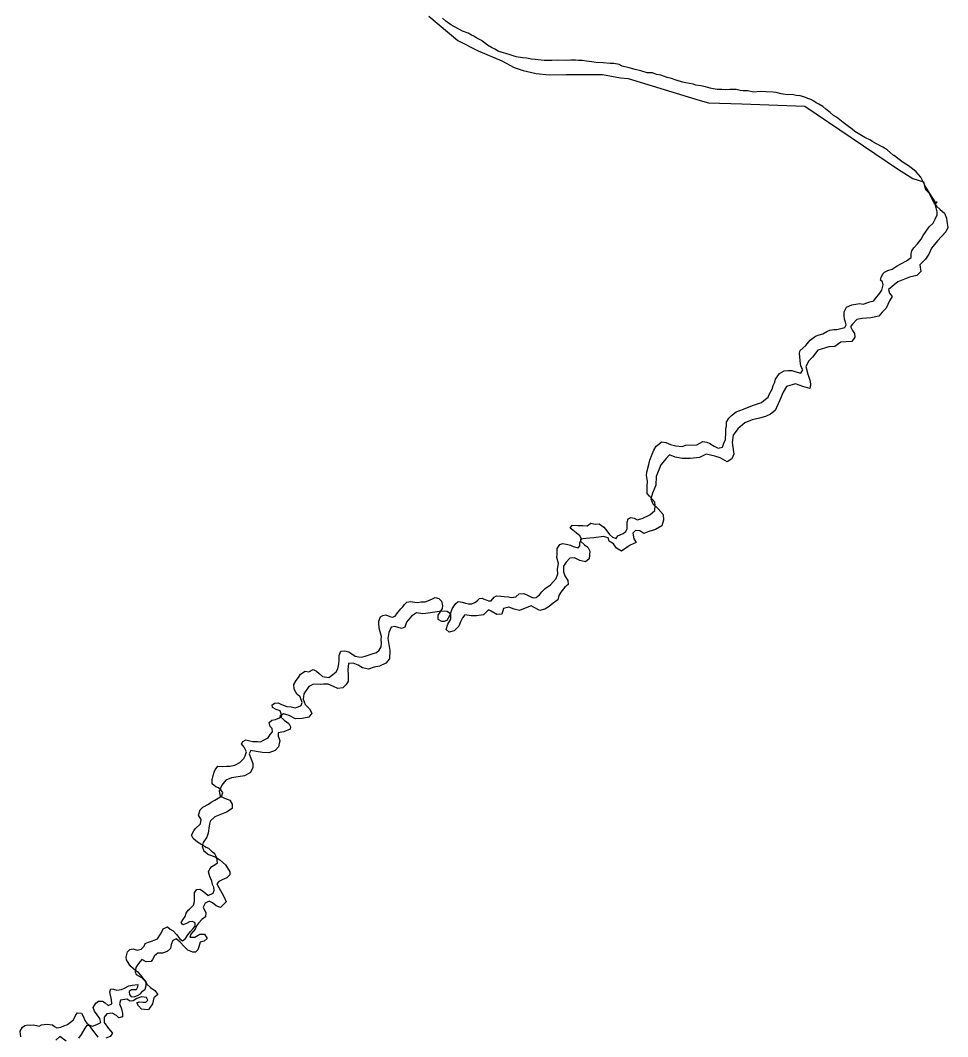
# Model space of a CAD drawing. Header units: inches. Extents: x 33.9 to 41.9, y -4.8 to 5.4.
# Drawn here: x 35.4606 to 35.547, y -0.8626 to -0.7679 of the extents above; entities that cross this region are included whole.
import ezdxf

# ---------------------------------------------------------------- set-up
doc = ezdxf.new("R2010")
doc.units = ezdxf.units.IN
doc.header["$MEASUREMENT"] = 0
doc.layers.add('Counties', color=7, linetype='Continuous')

msp = doc.modelspace()

# ---------------------------------------------------------------- linework, layer by layer
at = {"layer": 'Counties'}
for points in [[(35.460651, -0.862592), (35.460594, -0.86205), (35.460796, -0.861689), (35.461018, -0.861536), (35.461281, -0.861482), (35.461533, -0.861491), (35.461826, -0.861464), (35.462215, -0.861546), (35.462349, -0.861591), (35.462578, -0.861465), (35.463066, -0.86142), (35.463581, -0.861475), (35.463791, -0.86162), (35.464005, -0.861746), (35.464382, -0.861692), (35.464638, -0.861548), (35.464981, -0.861431), (35.465271, -0.861205), (35.465538, -0.861007), (35.465755, -0.860547), (35.465931, -0.860339), (35.466282, -0.860394), (35.466492, -0.86071), (35.466621, -0.861062), (35.466785, -0.861306), (35.466984, -0.861469), (35.467323, -0.861578), (35.467735, -0.861443), (35.468094, -0.861235), (35.467991, -0.860883), (35.467762, -0.860548), (35.467495, -0.860196), (35.467369, -0.859853), (35.467628, -0.859438), (35.467884, -0.859266), (35.468258, -0.859276), (35.468506, -0.85942), (35.468773, -0.859664), (35.469109, -0.859502), (35.469097, -0.859105), (35.469002, -0.858698), (35.468941, -0.858382), (35.469017, -0.858102), (35.469276, -0.858148), (35.469585, -0.858229), (35.470017, -0.858185), (35.470318, -0.85804), (35.470722, -0.857842), (35.471031, -0.85777), (35.471535, -0.857707), (35.471516, -0.85796), (35.471397, -0.858204), (35.470962, -0.858203), (35.470741, -0.858366), (35.470783, -0.858628), (35.470932, -0.858845), (35.471264, -0.858836), (35.471516, -0.858728), (35.471783, -0.858593), (35.47197, -0.858331), (35.472225, -0.85815), (35.472328, -0.857816), (35.472313, -0.857473), (35.472149, -0.857238), (35.471829, -0.85685), (35.471607, -0.856579), (35.471371, -0.856425), (35.471111, -0.856226), (35.470905, -0.856036), (35.470726, -0.855819), (35.470486, -0.855412), (35.470471, -0.855151), (35.470585, -0.854681), (35.470795, -0.854437), (35.471104, -0.854375), (35.471489, -0.854519), (35.471844, -0.85442), (35.472126, -0.854123), (35.472244, -0.853897), (35.472531, -0.85378), (35.472923, -0.853636), (35.47337, -0.853456), (35.473644, -0.853022), (35.473785, -0.852815), (35.473919, -0.852526), (35.474297, -0.852327), (35.474544, -0.852544), (35.474827, -0.852707), (35.475159, -0.853042), (35.475456, -0.853466), (35.4757, -0.853638), (35.47599, -0.853422), (35.476219, -0.853088), (35.476444, -0.852763), (35.4767, -0.852483), (35.476898, -0.852267), (35.476883, -0.851951), (35.476646, -0.851851), (35.47636, -0.851869), (35.476086, -0.852013), (35.475738, -0.852139), (35.475574, -0.851931), (35.475727, -0.85167), (35.475941, -0.851372), (35.476051, -0.851065), (35.476227, -0.850785), (35.476357, -0.850686), (35.476734, -0.850316), (35.476841, -0.849982), (35.476826, -0.849666), (35.476833, -0.849413), (35.476841, -0.849142), (35.477039, -0.848871), (35.477325, -0.848835), (35.477585, -0.848989), (35.477852, -0.849215), (35.478096, -0.849405), (35.478569, -0.849198), (35.478668, -0.848936), (35.478642, -0.848638), (35.478489, -0.848403), (35.478439, -0.848087), (35.478268, -0.847635), (35.478126, -0.847201), (35.478249, -0.846922), (35.478436, -0.846732), (35.47876, -0.846516), (35.478958, -0.846362), (35.478893, -0.845911), (35.478706, -0.845522), (35.478493, -0.845387), (35.478161, -0.845052), (35.477901, -0.844943), (35.477676, -0.844781), (35.477108, -0.844455), (35.476704, -0.844103), (35.476551, -0.843786), (35.476757, -0.84338), (35.476875, -0.843218), (35.477387, -0.84273), (35.477444, -0.842342), (35.477192, -0.841936), (35.477364, -0.84143), (35.4776, -0.841195), (35.47813, -0.840898), (35.478386, -0.840717), (35.478718, -0.840546), (35.479031, -0.840366), (35.479366, -0.84014), (35.479466, -0.839815), (35.47929, -0.839571), (35.479076, -0.8394), (35.478806, -0.8393), (35.478485, -0.839011), (35.478462, -0.838658), (35.478561, -0.838225), (35.478649, -0.837936), (35.478764, -0.837701), (35.479, -0.837368), (35.479423, -0.837404), (35.479836, -0.837368), (35.48011, -0.837378), (35.480579, -0.837279), (35.481052, -0.837026), (35.481426, -0.836665), (35.481533, -0.836404), (35.481682, -0.836024), (35.481461, -0.835609), (35.481198, -0.835283), (35.481339, -0.835067), (35.481624, -0.834932), (35.481979, -0.835022), (35.482262, -0.835077), (35.482685, -0.835077), (35.48299, -0.835095), (35.483303, -0.834924), (35.483684, -0.834726), (35.483872, -0.83441), (35.484097, -0.834175), (35.48407, -0.833868), (35.483891, -0.833669), (35.483787, -0.83329), (35.484043, -0.8331), (35.48439, -0.83301), (35.484733, -0.832857), (35.484951, -0.832668), (35.484795, -0.832225), (35.484432, -0.83208), (35.484085, -0.831917), (35.484066, -0.831656), (35.484322, -0.831502), (35.484608, -0.831475), (35.484924, -0.831611), (35.485432, -0.831801), (35.485829, -0.831838), (35.48621, -0.831946), (35.4865, -0.831856), (35.486763, -0.831703), (35.486862, -0.83145), (35.486671, -0.830926), (35.48645, -0.830727), (35.486294, -0.830529), (35.486107, -0.830212), (35.486095, -0.829752), (35.486286, -0.829382), (35.486515, -0.829111), (35.486717, -0.828786), (35.487144, -0.828515), (35.487492, -0.828588), (35.487896, -0.828372), (35.488201, -0.828507), (35.488434, -0.828733), (35.488747, -0.829014), (35.489338, -0.829113), (35.489731, -0.828834), (35.490025, -0.828572), (35.490177, -0.82831), (35.49028, -0.82785), (35.490311, -0.827453), (35.490299, -0.827055), (35.49046, -0.826658), (35.490845, -0.826613), (35.491207, -0.826713), (35.491486, -0.826894), (35.491814, -0.827129), (35.492107, -0.827183), (35.492359, -0.827202), (35.492737, -0.82713), (35.493275, -0.826932), (35.493794, -0.826787), (35.494049, -0.826553), (35.494228, -0.826264), (35.494248, -0.825885), (35.494221, -0.825587), (35.49424, -0.82528), (35.494061, -0.824647), (35.494007, -0.824187), (35.494015, -0.823871), (35.49416, -0.823455), (35.49437, -0.823338), (35.494667, -0.823257), (35.495014, -0.82342), (35.495277, -0.823483), (35.495518, -0.823402), (35.495754, -0.823086), (35.496048, -0.822698), (35.496235, -0.822536), (35.496387, -0.82231), (35.496605, -0.822094), (35.496975, -0.82204), (35.497349, -0.822094), (35.497624, -0.822131), (35.497932, -0.822059), (35.498337, -0.822059), (35.498718, -0.821906), (35.499054, -0.821753), (35.49926, -0.821663), (35.499596, -0.821762), (35.49984, -0.821988), (35.49995, -0.822431), (35.49992, -0.822684), (35.499676, -0.823027), (35.499508, -0.823316), (35.499515, -0.823668), (35.499836, -0.823867), (35.50011, -0.823867), (35.500382, -0.823777), (35.500626, -0.823326), (35.500721, -0.823082), (35.500836, -0.822712), (35.501011, -0.822432), (35.501179, -0.822224), (35.501392, -0.822017), (35.501782, -0.822098), (35.502075, -0.822198), (35.502361, -0.822261), (35.502682, -0.822244), (35.502941, -0.822126), (35.503189, -0.821928), (35.503391, -0.821748), (35.503666, -0.821721), (35.503758, -0.821775), (35.504219, -0.821956), (35.504482, -0.821974), (35.504738, -0.821622), (35.504974, -0.821514), (35.505375, -0.821524), (35.505696, -0.82156), (35.506084, -0.821605), (35.506347, -0.821642), (35.506767, -0.821597), (35.507073, -0.821317), (35.50753, -0.8213), (35.507916, -0.821462), (35.50816, -0.82158), (35.5084, -0.82168), (35.508663, -0.821671), (35.508987, -0.8214), (35.50919, -0.821129), (35.509503, -0.820814), (35.51001, -0.820489), (35.510536, -0.819902), (35.510677, -0.819451), (35.510658, -0.819017), (35.510754, -0.818494), (35.510582, -0.817934), (35.510612, -0.817609), (35.510612, -0.817103), (35.51088, -0.816724), (35.511143, -0.816625), (35.511612, -0.816706), (35.511864, -0.816788), (35.512127, -0.816905), (35.512566, -0.817041), (35.512734, -0.816852), (35.512749, -0.816554), (35.512901, -0.816202), (35.512749, -0.815922), (35.51239, -0.815623), (35.51207, -0.815379), (35.511848, -0.815189), (35.512028, -0.814927), (35.512573, -0.814946), (35.51302, -0.814946), (35.51342, -0.814974), (35.513771, -0.814748), (35.514168, -0.814812), (35.514542, -0.814803), (35.514973, -0.81512), (35.515148, -0.81531), (35.515499, -0.815789), (35.515778, -0.816051), (35.51611, -0.816159), (35.516285, -0.815907), (35.516762, -0.81569), (35.51701, -0.81551), (35.517155, -0.815221), (35.517136, -0.814914), (35.517132, -0.814625), (35.517227, -0.814327), (35.517491, -0.814201), (35.517811, -0.814264), (35.518086, -0.814409), (35.518421, -0.814319), (35.51854, -0.814292), (35.519253, -0.813967), (35.519726, -0.813543), (35.519741, -0.813092), (35.519733, -0.812776), (35.519489, -0.812487), (35.519234, -0.812215), (35.519012, -0.811971), (35.519001, -0.811294), (35.519028, -0.810833), (35.518963, -0.810292), (35.518967, -0.809966), (35.519157, -0.809271), (35.519257, -0.808856), (35.519489, -0.808314), (35.519642, -0.807944), (35.51984, -0.807574), (35.520088, -0.807375), (35.520344, -0.807168), (35.520756, -0.807222), (35.521195, -0.807394), (35.521687, -0.807539), (35.522266, -0.807576), (35.522617, -0.807459), (35.523625, -0.807424), (35.524212, -0.807135), (35.524567, -0.80718), (35.524864, -0.807325), (35.525246, -0.807551), (35.525627, -0.807732), (35.526032, -0.807651), (35.526154, -0.80729), (35.526299, -0.806938), (35.526356, -0.806324), (35.526337, -0.805927), (35.526398, -0.805683), (35.526417, -0.805322), (35.526615, -0.804961), (35.526859, -0.80469), (35.527298, -0.804356), (35.527992, -0.804122), (35.528832, -0.803779), (35.529659, -0.803491), (35.530041, -0.803166), (35.530277, -0.802986), (35.530388, -0.802751), (35.530666, -0.802255), (35.53075, -0.801893), (35.530895, -0.801605), (35.530979, -0.801325), (35.531357, -0.800783), (35.531776, -0.80054), (35.532143, -0.800504), (35.532482, -0.800495), (35.532772, -0.800604), (35.533322, -0.800758), (35.533516, -0.80046), (35.533344, -0.800098), (35.533264, -0.799565), (35.533226, -0.799249), (35.533196, -0.798897), (35.53326, -0.798635), (35.533798, -0.798166), (35.534054, -0.797877), (35.53421, -0.797688), (35.534706, -0.797327), (35.535046, -0.797174), (35.535378, -0.797102), (35.535751, -0.796876), (35.536045, -0.796741), (35.536419, -0.796678), (35.536694, -0.796687), (35.537445, -0.796507), (35.537563, -0.796263), (35.53748, -0.796002), (35.537395, -0.79573), (35.537357, -0.795423), (35.537354, -0.795044), (35.537594, -0.79462), (35.538071, -0.794394), (35.538822, -0.794269), (35.539154, -0.794323), (35.539757, -0.794125), (35.540119, -0.794008), (35.540287, -0.793809), (35.540688, -0.793313), (35.540886, -0.793015), (35.541015, -0.792536), (35.540943, -0.792238), (35.540745, -0.792085), (35.54081, -0.791841), (35.540985, -0.791516), (35.54113, -0.791362), (35.541424, -0.791209), (35.541832, -0.791065), (35.542297, -0.790758), (35.542656, -0.790578), (35.543179, -0.790289), (35.543617, -0.789974), (35.54361, -0.789621), (35.543686, -0.789351), (35.543877, -0.789071), (35.54419, -0.788701), (35.544559, -0.788268), (35.544723, -0.787942), (35.54528, -0.78713), (35.545662, -0.786778), (35.545849, -0.786417), (35.546047, -0.786002), (35.546043, -0.785722), (35.545944, -0.785342), (35.54586, -0.785026), (35.546028, -0.784801), (35.545925, -0.784882), (35.545364, -0.784032), (35.544964, -0.783364), (35.544682, -0.782822), (35.544518, -0.782514), (35.544071, -0.78199), (35.543747, -0.78171), (35.543358, -0.781439), (35.542862, -0.781131), (35.542362, -0.780751), (35.542015, -0.780489), (35.541981, -0.78048), (35.541378, -0.779947), (35.540977, -0.779712), (35.540333, -0.77935), (35.540043, -0.779196), (35.539814, -0.779051), (35.539295, -0.778798), (35.538826, -0.778536), (35.538376, -0.778246), (35.53812, -0.778038), (35.537647, -0.777695), (35.537289, -0.777397), (35.536667, -0.776917), (35.536377, -0.776746), (35.536076, -0.776483), (35.53566, -0.776158), (35.535393, -0.775932), (35.535023, -0.775706), (35.534759, -0.775561), (35.534531, -0.775425), (35.534252, -0.775272), (35.533989, -0.775163), (35.533619, -0.775009), (35.533264, -0.774919), (35.532909, -0.774882), (35.532532, -0.77481), (35.53207, -0.774818), (35.531498, -0.774745), (35.531025, -0.774619), (35.530739, -0.774582), (35.530113, -0.774564), (35.529541, -0.774518), (35.528938, -0.774581), (35.528366, -0.774463), (35.527958, -0.774454), (35.527672, -0.774435), (35.527294, -0.774336), (35.526722, -0.774344), (35.526321, -0.774353), (35.525959, -0.774335), (35.525547, -0.774334), (35.525169, -0.77428), (35.524883, -0.774207), (35.524437, -0.774098), (35.524013, -0.77399), (35.523556, -0.773935), (35.523293, -0.773845), (35.522617, -0.773709), (35.522297, -0.773663), (35.521618, -0.773437), (35.521267, -0.773319), (35.520878, -0.77321), (35.520531, -0.773084), (35.52029, -0.773002), (35.519867, -0.77293), (35.519504, -0.772794), (35.51944, -0.772776), (35.51902, -0.772784), (35.518433, -0.772603), (35.517887, -0.772458), (35.517326, -0.772313), (35.516693, -0.772168), (35.516407, -0.771997), (35.515915, -0.771915), (35.51556, -0.771897), (35.5149, -0.771842), (35.514259, -0.771814), (35.513847, -0.771742), (35.513355, -0.771696), (35.512966, -0.771632), (35.512604, -0.771632), (35.512329, -0.771596), (35.511906, -0.771586), (35.511536, -0.771622), (35.510655, -0.771594), (35.510117, -0.77163), (35.509422, -0.771629), (35.508576, -0.771529), (35.508221, -0.77152), (35.507763, -0.771429), (35.507385, -0.771375), (35.506805, -0.771284), (35.506256, -0.771103), (35.505829, -0.770967), (35.505405, -0.770859), (35.505131, -0.770759), (35.504829, -0.77056), (35.504497, -0.770433), (35.504131, -0.770189), (35.503574, -0.769782), (35.503147, -0.769565), (35.502872, -0.769375), (35.502655, -0.769276), (35.502342, -0.769086), (35.501804, -0.768905), (35.501194, -0.76857), (35.500858, -0.768407), (35.500584, -0.768226), (35.500256, -0.767973), (35.499935, -0.767675)], [(35.460651, -0.862592), (35.460594, -0.86205), (35.460796, -0.861689), (35.461018, -0.861536), (35.461281, -0.861482), (35.461533, -0.861491), (35.461826, -0.861464), (35.462215, -0.861546), (35.462349, -0.861591), (35.462578, -0.861465), (35.463066, -0.86142), (35.463581, -0.861475), (35.463791, -0.86162), (35.464005, -0.861746), (35.464382, -0.861692), (35.464638, -0.861548), (35.464981, -0.861431), (35.465271, -0.861205), (35.465538, -0.861007), (35.465755, -0.860547), (35.465931, -0.860339), (35.466282, -0.860394), (35.466492, -0.86071), (35.466621, -0.861062), (35.466785, -0.861306), (35.466984, -0.861469), (35.467323, -0.861578), (35.467735, -0.861443), (35.468094, -0.861235), (35.467991, -0.860883), (35.467762, -0.860548), (35.467495, -0.860196), (35.467369, -0.859853), (35.467628, -0.859438), (35.467884, -0.859266), (35.468258, -0.859276), (35.468506, -0.85942), (35.468773, -0.859664), (35.469109, -0.859502), (35.469097, -0.859105), (35.469002, -0.858698), (35.468941, -0.858382), (35.469017, -0.858102), (35.469276, -0.858148), (35.469585, -0.858229), (35.470017, -0.858185), (35.470318, -0.85804), (35.470722, -0.857842), (35.471031, -0.85777), (35.471535, -0.857707), (35.471516, -0.85796), (35.471397, -0.858204), (35.470962, -0.858203), (35.470741, -0.858366), (35.470783, -0.858628), (35.470932, -0.858845), (35.471264, -0.858836), (35.471516, -0.858728), (35.471783, -0.858593), (35.47197, -0.858331), (35.472225, -0.85815), (35.472328, -0.857816), (35.472313, -0.857473), (35.472149, -0.857238), (35.471829, -0.85685), (35.471607, -0.856579), (35.471371, -0.856425), (35.471111, -0.856226), (35.470905, -0.856036), (35.470726, -0.855819), (35.470486, -0.855412), (35.470471, -0.855151), (35.470585, -0.854681), (35.470795, -0.854437), (35.471104, -0.854375), (35.471489, -0.854519), (35.471844, -0.85442), (35.472126, -0.854123), (35.472244, -0.853897), (35.472531, -0.85378), (35.472923, -0.853636), (35.47337, -0.853456), (35.473644, -0.853022), (35.473785, -0.852815), (35.473919, -0.852526), (35.474297, -0.852327), (35.474544, -0.852544), (35.474827, -0.852707), (35.475159, -0.853042), (35.475456, -0.853466), (35.4757, -0.853638), (35.47599, -0.853422), (35.476219, -0.853088), (35.476444, -0.852763), (35.4767, -0.852483), (35.476898, -0.852267), (35.476883, -0.851951), (35.476646, -0.851851), (35.47636, -0.851869), (35.476086, -0.852013), (35.475738, -0.852139), (35.475574, -0.851931), (35.475727, -0.85167), (35.475941, -0.851372), (35.476051, -0.851065), (35.476227, -0.850785), (35.476357, -0.850686), (35.476734, -0.850316), (35.476841, -0.849982), (35.476826, -0.849666), (35.476833, -0.849413), (35.476841, -0.849142), (35.477039, -0.848871), (35.477325, -0.848835), (35.477585, -0.848989), (35.477852, -0.849215), (35.478096, -0.849405), (35.478569, -0.849198), (35.478668, -0.848936), (35.478642, -0.848638), (35.478489, -0.848403), (35.478439, -0.848087), (35.478268, -0.847635), (35.478126, -0.847201), (35.478249, -0.846922), (35.478436, -0.846732), (35.47876, -0.846516), (35.478958, -0.846362), (35.478893, -0.845911), (35.478706, -0.845522), (35.478493, -0.845387), (35.478161, -0.845052), (35.477901, -0.844943), (35.477676, -0.844781), (35.477108, -0.844455), (35.476704, -0.844103), (35.476551, -0.843786), (35.476757, -0.84338), (35.476875, -0.843218), (35.477387, -0.84273), (35.477444, -0.842342), (35.477192, -0.841936), (35.477364, -0.84143), (35.4776, -0.841195), (35.47813, -0.840898), (35.478386, -0.840717), (35.478718, -0.840546), (35.479031, -0.840366), (35.479366, -0.84014), (35.479466, -0.839815), (35.47929, -0.839571), (35.479076, -0.8394), (35.478806, -0.8393), (35.478485, -0.839011), (35.478462, -0.838658), (35.478561, -0.838225), (35.478649, -0.837936), (35.478764, -0.837701), (35.479, -0.837368), (35.479423, -0.837404), (35.479836, -0.837368), (35.48011, -0.837378), (35.480579, -0.837279), (35.481052, -0.837026), (35.481426, -0.836665), (35.481533, -0.836404), (35.481682, -0.836024), (35.481461, -0.835609), (35.481198, -0.835283), (35.481339, -0.835067), (35.481624, -0.834932), (35.481979, -0.835022), (35.482262, -0.835077), (35.482685, -0.835077), (35.48299, -0.835095), (35.483303, -0.834924), (35.483684, -0.834726), (35.483872, -0.83441), (35.484097, -0.834175), (35.48407, -0.833868), (35.483891, -0.833669), (35.483787, -0.83329), (35.484043, -0.8331), (35.48439, -0.83301), (35.484733, -0.832857), (35.484951, -0.832668), (35.484795, -0.832225), (35.484432, -0.83208), (35.484085, -0.831917), (35.484066, -0.831656), (35.484322, -0.831502), (35.484608, -0.831475), (35.484924, -0.831611), (35.485432, -0.831801), (35.485829, -0.831838), (35.48621, -0.831946), (35.4865, -0.831856), (35.486763, -0.831703), (35.486862, -0.83145), (35.486671, -0.830926), (35.48645, -0.830727), (35.486294, -0.830529), (35.486107, -0.830212), (35.486095, -0.829752), (35.486286, -0.829382), (35.486515, -0.829111), (35.486717, -0.828786), (35.487144, -0.828515), (35.487492, -0.828588), (35.487896, -0.828372), (35.488201, -0.828507), (35.488434, -0.828733), (35.488747, -0.829014), (35.489338, -0.829113), (35.489731, -0.828834), (35.490025, -0.828572), (35.490177, -0.82831), (35.49028, -0.82785), (35.490311, -0.827453), (35.490299, -0.827055), (35.49046, -0.826658), (35.490845, -0.826613), (35.491207, -0.826713), (35.491486, -0.826894), (35.491814, -0.827129), (35.492107, -0.827183), (35.492359, -0.827202), (35.492737, -0.82713), (35.493275, -0.826932), (35.493794, -0.826787), (35.494049, -0.826553), (35.494228, -0.826264), (35.494248, -0.825885), (35.494221, -0.825587), (35.49424, -0.82528), (35.494061, -0.824647), (35.494007, -0.824187), (35.494015, -0.823871), (35.49416, -0.823455), (35.49437, -0.823338), (35.494667, -0.823257), (35.495014, -0.82342), (35.495277, -0.823483), (35.495518, -0.823402), (35.495754, -0.823086), (35.496048, -0.822698), (35.496235, -0.822536), (35.496387, -0.82231), (35.496605, -0.822094), (35.496975, -0.82204), (35.497349, -0.822094), (35.497624, -0.822131), (35.497932, -0.822059), (35.498337, -0.822059), (35.498718, -0.821906), (35.499054, -0.821753), (35.49926, -0.821663), (35.499596, -0.821762), (35.49984, -0.821988), (35.49995, -0.822431), (35.49992, -0.822684), (35.499676, -0.823027), (35.499508, -0.823316), (35.499515, -0.823668), (35.499836, -0.823867), (35.50011, -0.823867), (35.500382, -0.823777), (35.500626, -0.823326), (35.500721, -0.823082), (35.500836, -0.822712), (35.501011, -0.822432), (35.501179, -0.822224), (35.501392, -0.822017), (35.501782, -0.822098), (35.502075, -0.822198), (35.502361, -0.822261), (35.502682, -0.822244), (35.502941, -0.822126), (35.503189, -0.821928), (35.503391, -0.821748), (35.503666, -0.821721), (35.503758, -0.821775), (35.504219, -0.821956), (35.504482, -0.821974), (35.504738, -0.821622), (35.504974, -0.821514), (35.505375, -0.821524), (35.505696, -0.82156), (35.506084, -0.821605), (35.506347, -0.821642), (35.506767, -0.821597), (35.507073, -0.821317), (35.50753, -0.8213), (35.507916, -0.821462), (35.50816, -0.82158), (35.5084, -0.82168), (35.508663, -0.821671), (35.508987, -0.8214), (35.50919, -0.821129), (35.509503, -0.820814), (35.51001, -0.820489), (35.510536, -0.819902), (35.510677, -0.819451), (35.510658, -0.819017), (35.510754, -0.818494), (35.510582, -0.817934), (35.510612, -0.817609), (35.510612, -0.817103), (35.51088, -0.816724), (35.511143, -0.816625), (35.511612, -0.816706), (35.511864, -0.816788), (35.512127, -0.816905), (35.512566, -0.817041), (35.512734, -0.816852), (35.512749, -0.816554), (35.512901, -0.816202), (35.512749, -0.815922), (35.51239, -0.815623), (35.51207, -0.815379), (35.511848, -0.815189), (35.512028, -0.814927), (35.512573, -0.814946), (35.51302, -0.814946), (35.51342, -0.814974), (35.513771, -0.814748), (35.514168, -0.814812), (35.514542, -0.814803), (35.514973, -0.81512), (35.515148, -0.81531), (35.515499, -0.815789), (35.515778, -0.816051), (35.51611, -0.816159), (35.516285, -0.815907), (35.516762, -0.81569), (35.51701, -0.81551), (35.517155, -0.815221), (35.517136, -0.814914), (35.517132, -0.814625), (35.517227, -0.814327), (35.517491, -0.814201), (35.517811, -0.814264), (35.518086, -0.814409), (35.518421, -0.814319), (35.51854, -0.814292), (35.519253, -0.813967), (35.519726, -0.813543), (35.519741, -0.813092), (35.519733, -0.812776), (35.519489, -0.812487), (35.519234, -0.812215), (35.519012, -0.811971), (35.519001, -0.811294), (35.519028, -0.810833), (35.518963, -0.810292), (35.518967, -0.809966), (35.519157, -0.809271), (35.519257, -0.808856), (35.519489, -0.808314), (35.519642, -0.807944), (35.51984, -0.807574), (35.520088, -0.807375), (35.520344, -0.807168), (35.520756, -0.807222), (35.521195, -0.807394), (35.521687, -0.807539), (35.522266, -0.807576), (35.522617, -0.807459), (35.523625, -0.807424), (35.524212, -0.807135), (35.524567, -0.80718), (35.524864, -0.807325), (35.525246, -0.807551), (35.525627, -0.807732), (35.526032, -0.807651), (35.526154, -0.80729), (35.526299, -0.806938), (35.526356, -0.806324), (35.526337, -0.805927), (35.526398, -0.805683), (35.526417, -0.805322), (35.526615, -0.804961), (35.526859, -0.80469), (35.527298, -0.804356), (35.527992, -0.804122), (35.528832, -0.803779), (35.529659, -0.803491), (35.530041, -0.803166), (35.530277, -0.802986), (35.530388, -0.802751), (35.530666, -0.802255), (35.53075, -0.801893), (35.530895, -0.801605), (35.530979, -0.801325), (35.531357, -0.800783), (35.531776, -0.80054), (35.532143, -0.800504), (35.532482, -0.800495), (35.532772, -0.800604), (35.533322, -0.800758), (35.533516, -0.80046), (35.533344, -0.800098), (35.533264, -0.799565), (35.533226, -0.799249), (35.533196, -0.798897), (35.53326, -0.798635), (35.533798, -0.798166), (35.534054, -0.797877), (35.53421, -0.797688), (35.534706, -0.797327), (35.535046, -0.797174), (35.535378, -0.797102), (35.535751, -0.796876), (35.536045, -0.796741), (35.536419, -0.796678), (35.536694, -0.796687), (35.537445, -0.796507), (35.537563, -0.796263), (35.53748, -0.796002), (35.537395, -0.79573), (35.537357, -0.795423), (35.537354, -0.795044), (35.537594, -0.79462), (35.538071, -0.794394), (35.538822, -0.794269), (35.539154, -0.794323), (35.539757, -0.794125), (35.540119, -0.794008), (35.540287, -0.793809), (35.540688, -0.793313), (35.540886, -0.793015), (35.541015, -0.792536), (35.540943, -0.792238), (35.540745, -0.792085), (35.54081, -0.791841), (35.540985, -0.791516), (35.54113, -0.791362), (35.541424, -0.791209), (35.541832, -0.791065), (35.542297, -0.790758), (35.542656, -0.790578), (35.543179, -0.790289), (35.543617, -0.789974), (35.54361, -0.789621), (35.543686, -0.789351), (35.543877, -0.789071), (35.54419, -0.788701), (35.544559, -0.788268), (35.544723, -0.787942), (35.54528, -0.78713), (35.545662, -0.786778), (35.545849, -0.786417), (35.546047, -0.786002), (35.546043, -0.785722), (35.545944, -0.785342), (35.54586, -0.785026), (35.546028, -0.784801), (35.545925, -0.784882), (35.545364, -0.784032), (35.544964, -0.783364), (35.544682, -0.782822), (35.544518, -0.782514), (35.544071, -0.78199), (35.543747, -0.78171), (35.543358, -0.781439), (35.542862, -0.781131), (35.542362, -0.780751), (35.542015, -0.780489), (35.541981, -0.78048), (35.541378, -0.779947), (35.540977, -0.779712), (35.540333, -0.77935), (35.540043, -0.779196), (35.539814, -0.779051), (35.539295, -0.778798), (35.538826, -0.778536), (35.538376, -0.778246), (35.53812, -0.778038), (35.537647, -0.777695), (35.537289, -0.777397), (35.536667, -0.776917), (35.536377, -0.776746), (35.536076, -0.776483), (35.53566, -0.776158), (35.535393, -0.775932), (35.535023, -0.775706), (35.534759, -0.775561), (35.534531, -0.775425), (35.534252, -0.775272), (35.533989, -0.775163), (35.533619, -0.775009), (35.533264, -0.774919), (35.532909, -0.774882), (35.532532, -0.77481), (35.53207, -0.774818), (35.531498, -0.774745), (35.531025, -0.774619), (35.530739, -0.774582), (35.530113, -0.774564), (35.529541, -0.774518), (35.528938, -0.774581), (35.528366, -0.774463), (35.527958, -0.774454), (35.527672, -0.774435), (35.527294, -0.774336), (35.526722, -0.774344), (35.526321, -0.774353), (35.525959, -0.774335), (35.525547, -0.774334), (35.525169, -0.77428), (35.524883, -0.774207), (35.524437, -0.774098), (35.524013, -0.77399), (35.523556, -0.773935), (35.523293, -0.773845), (35.522617, -0.773709), (35.522297, -0.773663), (35.521618, -0.773437), (35.521267, -0.773319), (35.520878, -0.77321), (35.520531, -0.773084), (35.52029, -0.773002), (35.519867, -0.77293), (35.519504, -0.772794), (35.51944, -0.772776), (35.51902, -0.772784), (35.518433, -0.772603), (35.517887, -0.772458), (35.517326, -0.772313), (35.516693, -0.772168), (35.516407, -0.771997), (35.515915, -0.771915), (35.51556, -0.771897), (35.5149, -0.771842), (35.514259, -0.771814), (35.513847, -0.771742), (35.513355, -0.771696), (35.512966, -0.771632), (35.512604, -0.771632), (35.512329, -0.771596), (35.511906, -0.771586), (35.511536, -0.771622), (35.510655, -0.771594), (35.510117, -0.77163), (35.509422, -0.771629), (35.508576, -0.771529), (35.508221, -0.77152), (35.507763, -0.771429), (35.507385, -0.771375), (35.506805, -0.771284), (35.506256, -0.771103), (35.505829, -0.770967), (35.505405, -0.770859), (35.505131, -0.770759), (35.504829, -0.77056), (35.504497, -0.770433), (35.504131, -0.770189), (35.503574, -0.769782), (35.503147, -0.769565), (35.502872, -0.769375), (35.502655, -0.769276), (35.502342, -0.769086), (35.501804, -0.768905), (35.501194, -0.76857), (35.500858, -0.768407), (35.500584, -0.768226), (35.500256, -0.767973), (35.499935, -0.767675)], [(35.498661, -0.76751), (35.501355, -0.769757), (35.503252, -0.770742), (35.505456, -0.771666), (35.506619, -0.772281), (35.507445, -0.772558), (35.508669, -0.772835), (35.509893, -0.772958), (35.511454, -0.772927), (35.513596, -0.772926), (35.51485, -0.772926), (35.516533, -0.773233), (35.517237, -0.773295), (35.523939, -0.775356), (35.524735, -0.775572), (35.527826, -0.775664), (35.533701, -0.775878), (35.542424, -0.781788), (35.543771, -0.782619), (35.54475, -0.782927), (35.544964, -0.783635), (35.545301, -0.784004), (35.545516, -0.784466), (35.54573, -0.784897), (35.545975, -0.785205), (35.546311, -0.785513), (35.546709, -0.785852), (35.546893, -0.786314), (35.546955, -0.786806), (35.547016, -0.787176), (35.546832, -0.787607), (35.546068, -0.788439), (35.545517, -0.789116), (35.545272, -0.78967), (35.544936, -0.790132), (35.544416, -0.790656), (35.544508, -0.791303), (35.544141, -0.791672), (35.543468, -0.791826), (35.542366, -0.792258), (35.54151, -0.792966), (35.541602, -0.793305), (35.541847, -0.793613), (35.541602, -0.794013), (35.541296, -0.794691), (35.540899, -0.795091), (35.540593, -0.795461), (35.539858, -0.795615), (35.539032, -0.795677), (35.538543, -0.795769), (35.538145, -0.7962), (35.537961, -0.796416), (35.538145, -0.796785), (35.538329, -0.797062), (35.53836, -0.797401), (35.538084, -0.797802), (35.537564, -0.797832), (35.537074, -0.797863), (35.536493, -0.798264), (35.535942, -0.798295), (35.534902, -0.798603), (35.534413, -0.79928), (35.534076, -0.799619), (35.533801, -0.800143), (35.533985, -0.800851), (35.534199, -0.801498), (35.53423, -0.801836), (35.534169, -0.802175), (35.533526, -0.80199), (35.532822, -0.801744), (35.531996, -0.801991), (35.53169, -0.802514), (35.531354, -0.803346), (35.530926, -0.804239), (35.530498, -0.804578), (35.530039, -0.804793), (35.529488, -0.804948), (35.528784, -0.805102), (35.528111, -0.805379), (35.527469, -0.805933), (35.52701, -0.806549), (35.526918, -0.807227), (35.527072, -0.808305), (35.526888, -0.808736), (35.52646, -0.809013), (35.525817, -0.808644), (35.525328, -0.80849), (35.524501, -0.808305), (35.523889, -0.808613), (35.523033, -0.808706), (35.522268, -0.808706), (35.521625, -0.808583), (35.521105, -0.808368), (35.520768, -0.808706), (35.520279, -0.809292), (35.519851, -0.8104), (35.519821, -0.811201), (35.519515, -0.81194), (35.519362, -0.812463), (35.519546, -0.812925), (35.520036, -0.813387), (35.520495, -0.81391), (35.520525, -0.814465), (35.520373, -0.814988), (35.519791, -0.815327), (35.519179, -0.815512), (35.51869, -0.815697), (35.518323, -0.815451), (35.517925, -0.81542), (35.51768, -0.815666), (35.517772, -0.81619), (35.517986, -0.816528), (35.517436, -0.816775), (35.517038, -0.817052), (35.51661, -0.817329), (35.516151, -0.817052), (35.515875, -0.816652), (35.515477, -0.816406), (35.515385, -0.816098), (35.514926, -0.815975), (35.514039, -0.816098), (35.513304, -0.81616), (35.512784, -0.816222), (35.512784, -0.816406), (35.513182, -0.816745), (35.513488, -0.816961), (35.513672, -0.81733), (35.513611, -0.818069), (35.513275, -0.818346), (35.512724, -0.818223), (35.512234, -0.817977), (35.511806, -0.818008), (35.511469, -0.818378), (35.511225, -0.818747), (35.511225, -0.819271), (35.511347, -0.81964), (35.511623, -0.820071), (35.511653, -0.820441), (35.511348, -0.820687), (35.51095, -0.821149), (35.510766, -0.821457), (35.510675, -0.821888), (35.510246, -0.822196), (35.509879, -0.822504), (35.509482, -0.822751), (35.509023, -0.822874), (35.508411, -0.822566), (35.508196, -0.822443), (35.507646, -0.822659), (35.507126, -0.822874), (35.506605, -0.822751), (35.506116, -0.822567), (35.505626, -0.82269), (35.505473, -0.823213), (35.505014, -0.823244), (35.504463, -0.822937), (35.504218, -0.822813), (35.50376, -0.823275), (35.503117, -0.823368), (35.502597, -0.823368), (35.502015, -0.823276), (35.501801, -0.823553), (35.501618, -0.823923), (35.501465, -0.824323), (35.501037, -0.824754), (35.500547, -0.824877), (35.500272, -0.824631), (35.500425, -0.824138), (35.5007, -0.823676), (35.5007, -0.823215), (35.500363, -0.822968), (35.499873, -0.822938), (35.499231, -0.82303), (35.498588, -0.823123), (35.498099, -0.823184), (35.497517, -0.823092), (35.497058, -0.8234), (35.496569, -0.823955), (35.496416, -0.824416), (35.49611, -0.82454), (35.495498, -0.824355), (35.495161, -0.824417), (35.494947, -0.82491), (35.494856, -0.825464), (35.49504, -0.826603), (35.495009, -0.827373), (35.494642, -0.827773), (35.494061, -0.828051), (35.493571, -0.828143), (35.493051, -0.828328), (35.49247, -0.828205), (35.492072, -0.827959), (35.491613, -0.827774), (35.491185, -0.827805), (35.491124, -0.828359), (35.491154, -0.828883), (35.491154, -0.829437), (35.490971, -0.829776), (35.490635, -0.830084), (35.490176, -0.830145), (35.489778, -0.829961), (35.489288, -0.829745), (35.48886, -0.829745), (35.488554, -0.829776), (35.487911, -0.829746), (35.487483, -0.829961), (35.487024, -0.830639), (35.486963, -0.831132), (35.487147, -0.831624), (35.487545, -0.832024), (35.487759, -0.832425), (35.487484, -0.832794), (35.486872, -0.832918), (35.486229, -0.832949), (35.485648, -0.832641), (35.485127, -0.832487), (35.484791, -0.832703), (35.485189, -0.833072), (35.485617, -0.83338), (35.48577, -0.833719), (35.48574, -0.833934), (35.485159, -0.834181), (35.484638, -0.834273), (35.484638, -0.834581), (35.484792, -0.834981), (35.484669, -0.835566), (35.484333, -0.835905), (35.483752, -0.836121), (35.48317, -0.83609), (35.482558, -0.835998), (35.482068, -0.835906), (35.481916, -0.836214), (35.482252, -0.837107), (35.482253, -0.837507), (35.482039, -0.837969), (35.481488, -0.838277), (35.480907, -0.838369), (35.480264, -0.838462), (35.479744, -0.838678), (35.479377, -0.83914), (35.479132, -0.839694), (35.479224, -0.840156), (35.479622, -0.84034), (35.480112, -0.840525), (35.480326, -0.840925), (35.480326, -0.841326), (35.479806, -0.841665), (35.479194, -0.841911), (35.478735, -0.842096), (35.478276, -0.842496), (35.478185, -0.842927), (35.478093, -0.843605), (35.477971, -0.843974), (35.477634, -0.844467), (35.477543, -0.844868), (35.477696, -0.845268), (35.478124, -0.845606), (35.478767, -0.845822), (35.479196, -0.846099), (35.479716, -0.846561), (35.480114, -0.847207), (35.480114, -0.847484), (35.479839, -0.847762), (35.47941, -0.847946), (35.479104, -0.848101), (35.478921, -0.848347), (35.479105, -0.848686), (35.479564, -0.849517), (35.479778, -0.85001), (35.479258, -0.850533), (35.47883, -0.850379), (35.478493, -0.850102), (35.478187, -0.849948), (35.47782, -0.850133), (35.477636, -0.850503), (35.477881, -0.851026), (35.477851, -0.851396), (35.477514, -0.851642), (35.477209, -0.851981), (35.477025, -0.852258), (35.476903, -0.852566), (35.476475, -0.853028), (35.476383, -0.853305), (35.476872, -0.853305), (35.477331, -0.853028), (35.47776, -0.853028), (35.478005, -0.853428), (35.477729, -0.853674), (35.477362, -0.853767), (35.47724, -0.854198), (35.477148, -0.854475), (35.476934, -0.854691), (35.476659, -0.854691), (35.4762, -0.854506), (35.475863, -0.854168), (35.475496, -0.853767), (35.475128, -0.853459), (35.474822, -0.853613), (35.474639, -0.853983), (35.474578, -0.854353), (35.474272, -0.85463), (35.473844, -0.854784), (35.473415, -0.854784), (35.473109, -0.85503), (35.472926, -0.855369), (35.472773, -0.855554), (35.472314, -0.855585), (35.471916, -0.855369), (35.47161, -0.855739), (35.471365, -0.856139), (35.471304, -0.85654), (35.471396, -0.856786), (35.471886, -0.857063), (35.472192, -0.857371), (35.472376, -0.857679), (35.472712, -0.857987), (35.473141, -0.858264), (35.473416, -0.858633), (35.473049, -0.858941), (35.472927, -0.859526), (35.47256, -0.860019), (35.47253, -0.860081), (35.472162, -0.86005), (35.471887, -0.860019), (35.471611, -0.859711), (35.471458, -0.859403), (35.471672, -0.859311), (35.47204, -0.859342), (35.472284, -0.859342), (35.472468, -0.859157), (35.472346, -0.858911), (35.471886, -0.858849), (35.471458, -0.859003), (35.471122, -0.859219), (35.470846, -0.85925), (35.47051, -0.859065), (35.469928, -0.859157), (35.469837, -0.859496), (35.47002, -0.859989), (35.470112, -0.86042), (35.470112, -0.860728), (35.469776, -0.86082), (35.469561, -0.860605), (35.469164, -0.860389), (35.468643, -0.860451), (35.468399, -0.860759), (35.468399, -0.861252), (35.468827, -0.861806), (35.469195, -0.862237), (35.468981, -0.862545), (35.468552, -0.862699)], [(35.498661, -0.76751), (35.501355, -0.769757), (35.503252, -0.770742), (35.505456, -0.771666), (35.506619, -0.772281), (35.507445, -0.772558), (35.508669, -0.772835), (35.509893, -0.772958), (35.511454, -0.772927), (35.513596, -0.772926), (35.51485, -0.772926), (35.516533, -0.773233), (35.517237, -0.773295), (35.523939, -0.775356), (35.524735, -0.775572), (35.527826, -0.775664), (35.533701, -0.775878), (35.542424, -0.781788), (35.543771, -0.782619), (35.54475, -0.782927), (35.544964, -0.783635), (35.545301, -0.784004), (35.545516, -0.784466), (35.54573, -0.784897), (35.545975, -0.785205), (35.546311, -0.785513), (35.546709, -0.785852), (35.546893, -0.786314), (35.546955, -0.786806), (35.547016, -0.787176), (35.546832, -0.787607), (35.546068, -0.788439), (35.545517, -0.789116), (35.545272, -0.78967), (35.544936, -0.790132), (35.544416, -0.790656), (35.544508, -0.791303), (35.544141, -0.791672), (35.543468, -0.791826), (35.542366, -0.792258), (35.54151, -0.792966), (35.541602, -0.793305), (35.541847, -0.793613), (35.541602, -0.794013), (35.541296, -0.794691), (35.540899, -0.795091), (35.540593, -0.795461), (35.539858, -0.795615), (35.539032, -0.795677), (35.538543, -0.795769), (35.538145, -0.7962), (35.537961, -0.796416), (35.538145, -0.796785), (35.538329, -0.797062), (35.53836, -0.797401), (35.538084, -0.797802), (35.537564, -0.797832), (35.537074, -0.797863), (35.536493, -0.798264), (35.535942, -0.798295), (35.534902, -0.798603), (35.534413, -0.79928), (35.534076, -0.799619), (35.533801, -0.800143), (35.533985, -0.800851), (35.534199, -0.801498), (35.53423, -0.801836), (35.534169, -0.802175), (35.533526, -0.80199), (35.532822, -0.801744), (35.531996, -0.801991), (35.53169, -0.802514), (35.531354, -0.803346), (35.530926, -0.804239), (35.530498, -0.804578), (35.530039, -0.804793), (35.529488, -0.804948), (35.528784, -0.805102), (35.528111, -0.805379), (35.527469, -0.805933), (35.52701, -0.806549), (35.526918, -0.807227), (35.527072, -0.808305), (35.526888, -0.808736), (35.52646, -0.809013), (35.525817, -0.808644), (35.525328, -0.80849), (35.524501, -0.808305), (35.523889, -0.808613), (35.523033, -0.808706), (35.522268, -0.808706), (35.521625, -0.808583), (35.521105, -0.808368), (35.520768, -0.808706), (35.520279, -0.809292), (35.519851, -0.8104), (35.519821, -0.811201), (35.519515, -0.81194), (35.519362, -0.812463), (35.519546, -0.812925), (35.520036, -0.813387), (35.520495, -0.81391), (35.520525, -0.814465), (35.520373, -0.814988), (35.519791, -0.815327), (35.519179, -0.815512), (35.51869, -0.815697), (35.518323, -0.815451), (35.517925, -0.81542), (35.51768, -0.815666), (35.517772, -0.81619), (35.517986, -0.816528), (35.517436, -0.816775), (35.517038, -0.817052), (35.51661, -0.817329), (35.516151, -0.817052), (35.515875, -0.816652), (35.515477, -0.816406), (35.515385, -0.816098), (35.514926, -0.815975), (35.514039, -0.816098), (35.513304, -0.81616), (35.512784, -0.816222), (35.512784, -0.816406), (35.513182, -0.816745), (35.513488, -0.816961), (35.513672, -0.81733), (35.513611, -0.818069), (35.513275, -0.818346), (35.512724, -0.818223), (35.512234, -0.817977), (35.511806, -0.818008), (35.511469, -0.818378), (35.511225, -0.818747), (35.511225, -0.819271), (35.511347, -0.81964), (35.511623, -0.820071), (35.511653, -0.820441), (35.511348, -0.820687), (35.51095, -0.821149), (35.510766, -0.821457), (35.510675, -0.821888), (35.510246, -0.822196), (35.509879, -0.822504), (35.509482, -0.822751), (35.509023, -0.822874), (35.508411, -0.822566), (35.508196, -0.822443), (35.507646, -0.822659), (35.507126, -0.822874), (35.506605, -0.822751), (35.506116, -0.822567), (35.505626, -0.82269), (35.505473, -0.823213), (35.505014, -0.823244), (35.504463, -0.822937), (35.504218, -0.822813), (35.50376, -0.823275), (35.503117, -0.823368), (35.502597, -0.823368), (35.502015, -0.823276), (35.501801, -0.823553), (35.501618, -0.823923), (35.501465, -0.824323), (35.501037, -0.824754), (35.500547, -0.824877), (35.500272, -0.824631), (35.500425, -0.824138), (35.5007, -0.823676), (35.5007, -0.823215), (35.500363, -0.822968), (35.499873, -0.822938), (35.499231, -0.82303), (35.498588, -0.823123), (35.498099, -0.823184), (35.497517, -0.823092), (35.497058, -0.8234), (35.496569, -0.823955), (35.496416, -0.824416), (35.49611, -0.82454), (35.495498, -0.824355), (35.495161, -0.824417), (35.494947, -0.82491), (35.494856, -0.825464), (35.49504, -0.826603), (35.495009, -0.827373), (35.494642, -0.827773), (35.494061, -0.828051), (35.493571, -0.828143), (35.493051, -0.828328), (35.49247, -0.828205), (35.492072, -0.827959), (35.491613, -0.827774), (35.491185, -0.827805), (35.491124, -0.828359), (35.491154, -0.828883), (35.491154, -0.829437), (35.490971, -0.829776), (35.490635, -0.830084), (35.490176, -0.830145), (35.489778, -0.829961), (35.489288, -0.829745), (35.48886, -0.829745), (35.488554, -0.829776), (35.487911, -0.829746), (35.487483, -0.829961), (35.487024, -0.830639), (35.486963, -0.831132), (35.487147, -0.831624), (35.487545, -0.832024), (35.487759, -0.832425), (35.487484, -0.832794), (35.486872, -0.832918), (35.486229, -0.832949), (35.485648, -0.832641), (35.485127, -0.832487), (35.484791, -0.832703), (35.485189, -0.833072), (35.485617, -0.83338), (35.48577, -0.833719), (35.48574, -0.833934), (35.485159, -0.834181), (35.484638, -0.834273), (35.484638, -0.834581), (35.484792, -0.834981), (35.484669, -0.835566), (35.484333, -0.835905), (35.483752, -0.836121), (35.48317, -0.83609), (35.482558, -0.835998), (35.482068, -0.835906), (35.481916, -0.836214), (35.482252, -0.837107), (35.482253, -0.837507), (35.482039, -0.837969), (35.481488, -0.838277), (35.480907, -0.838369), (35.480264, -0.838462), (35.479744, -0.838678), (35.479377, -0.83914), (35.479132, -0.839694), (35.479224, -0.840156), (35.479622, -0.84034), (35.480112, -0.840525), (35.480326, -0.840925), (35.480326, -0.841326), (35.479806, -0.841665), (35.479194, -0.841911), (35.478735, -0.842096), (35.478276, -0.842496), (35.478185, -0.842927), (35.478093, -0.843605), (35.477971, -0.843974), (35.477634, -0.844467), (35.477543, -0.844868), (35.477696, -0.845268), (35.478124, -0.845606), (35.478767, -0.845822), (35.479196, -0.846099), (35.479716, -0.846561), (35.480114, -0.847207), (35.480114, -0.847484), (35.479839, -0.847762), (35.47941, -0.847946), (35.479104, -0.848101), (35.478921, -0.848347), (35.479105, -0.848686), (35.479564, -0.849517), (35.479778, -0.85001), (35.479258, -0.850533), (35.47883, -0.850379), (35.478493, -0.850102), (35.478187, -0.849948), (35.47782, -0.850133), (35.477636, -0.850503), (35.477881, -0.851026), (35.477851, -0.851396), (35.477514, -0.851642), (35.477209, -0.851981), (35.477025, -0.852258), (35.476903, -0.852566), (35.476475, -0.853028), (35.476383, -0.853305), (35.476872, -0.853305), (35.477331, -0.853028), (35.47776, -0.853028), (35.478005, -0.853428), (35.477729, -0.853674), (35.477362, -0.853767), (35.47724, -0.854198), (35.477148, -0.854475), (35.476934, -0.854691), (35.476659, -0.854691), (35.4762, -0.854506), (35.475863, -0.854168), (35.475496, -0.853767), (35.475128, -0.853459), (35.474822, -0.853613), (35.474639, -0.853983), (35.474578, -0.854353), (35.474272, -0.85463), (35.473844, -0.854784), (35.473415, -0.854784), (35.473109, -0.85503), (35.472926, -0.855369), (35.472773, -0.855554), (35.472314, -0.855585), (35.471916, -0.855369), (35.47161, -0.855739), (35.471365, -0.856139), (35.471304, -0.85654), (35.471396, -0.856786), (35.471886, -0.857063), (35.472192, -0.857371), (35.472376, -0.857679), (35.472712, -0.857987), (35.473141, -0.858264), (35.473416, -0.858633), (35.473049, -0.858941), (35.472927, -0.859526), (35.47256, -0.860019), (35.47253, -0.860081), (35.472162, -0.86005), (35.471887, -0.860019), (35.471611, -0.859711), (35.471458, -0.859403), (35.471672, -0.859311), (35.47204, -0.859342), (35.472284, -0.859342), (35.472468, -0.859157), (35.472346, -0.858911), (35.471886, -0.858849), (35.471458, -0.859003), (35.471122, -0.859219), (35.470846, -0.85925), (35.47051, -0.859065), (35.469928, -0.859157), (35.469837, -0.859496), (35.47002, -0.859989), (35.470112, -0.86042), (35.470112, -0.860728), (35.469776, -0.86082), (35.469561, -0.860605), (35.469164, -0.860389), (35.468643, -0.860451), (35.468399, -0.860759), (35.468399, -0.861252), (35.468827, -0.861806), (35.469195, -0.862237), (35.468981, -0.862545), (35.468552, -0.862699)], [(35.467849, -0.862607), (35.467573, -0.862237), (35.467267, -0.861837), (35.467083, -0.86156), (35.466777, -0.861529), (35.466594, -0.861776), (35.466257, -0.862361), (35.466013, -0.8627)], [(35.467849, -0.862607), (35.467573, -0.862237), (35.467267, -0.861837), (35.467083, -0.86156), (35.466777, -0.861529), (35.466594, -0.861776), (35.466257, -0.862361), (35.466013, -0.8627)], [(35.46488, -0.862977), (35.464268, -0.862546), (35.463901, -0.862885)], [(35.46488, -0.862977), (35.464268, -0.862546), (35.463901, -0.862885)]]:
    msp.add_lwpolyline(points, dxfattribs=at)

doc.saveas('drawing.dxf')
